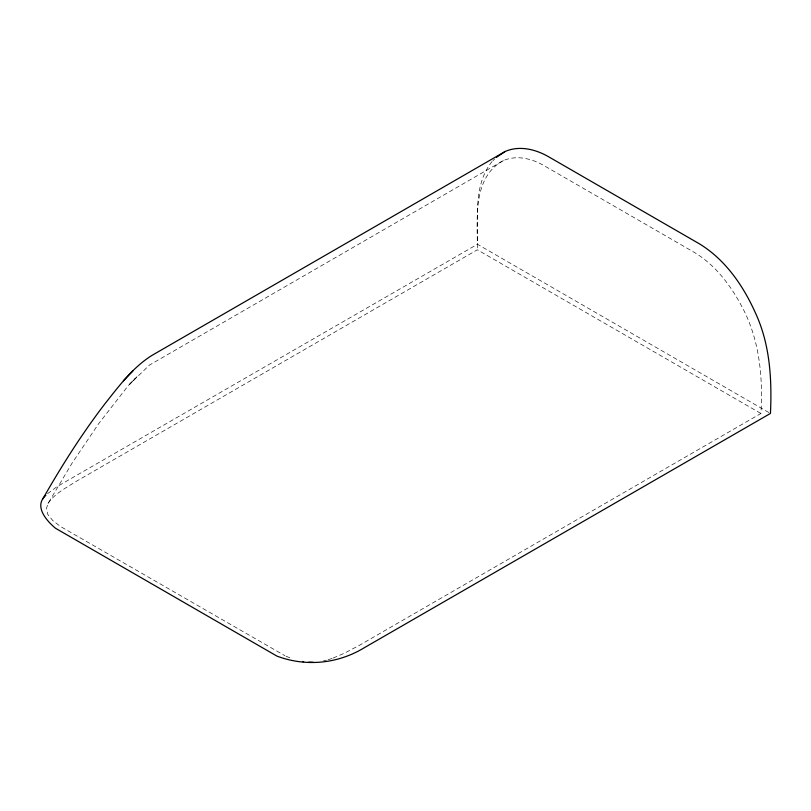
<?xml version="1.0" encoding="UTF-8"?>
<svg xmlns="http://www.w3.org/2000/svg" width="811" height="811" viewBox="0 0 811 811"><rect width="100%" height="100%" fill="white"/><g stroke="black" fill="none" stroke-linecap="round" stroke-linejoin="round"><path stroke-width="0.61" stroke-dasharray="4.05 3.04" d="M333.169 658.035L344.553 653.139L359.243 645.394L760.911 413.488C763.121 376.699 759.431 338.603 741.436 305.767C730.214 284.742 715.12 264.933 694.449 252.474L543.806 165.505C531.752 158.571 516.617 154.789 503.347 160.608L149.386 365.122L128.351 385.549L98.587 423.778L72.311 462.746L48.031 503.489L46.399 508.629L47.758 514.356L52.827 520.601L60.541 526.521L284.945 655.724M48.031 503.489C54.732 493.524 65.853 488.019 75.687 481.683L477.355 249.788L760.911 413.488M492.054 161.521C473.401 184.726 477.963 216.719 477.446 244.273L770.45 413.438M492.936 160.69L494.68 159.017M47.535 493.706L56.963 486.681L477.446 244.273M503.347 160.608C471.921 177.568 477.598 220.186 477.355 249.788M332.044 658.481L327.391 659.87M323.386 660.904L326.387 660.164M286.07 656.261L290.743 658.147M132.375 381.403L128.351 385.549L137.312 376.324L132.375 381.403"/><path stroke-width="1.22" d="M42.821 498.856C61.707 465.818 82.063 433.55 105.268 403.351C119.187 385.823 133.055 367.028 152.377 355.157L505.172 151.475C519.354 145.26 535.554 149.265 548.459 156.675L699.427 243.837C725.612 259.814 743.596 286.222 755.832 313.806C770.075 344.979 772.001 379.7 770.45 413.438L363.886 647.969C337.579 663.854 305.808 666.926 276.987 656.129L55.503 528.255C46.491 520.763 33.494 506.013 45.842 495.369M123.394 380.754L132.822 371.053M496.433 157.344L505.172 151.475M313.076 662.252L308.717 662.182M302.655 661.512L303.618 661.644"/></g></svg>
